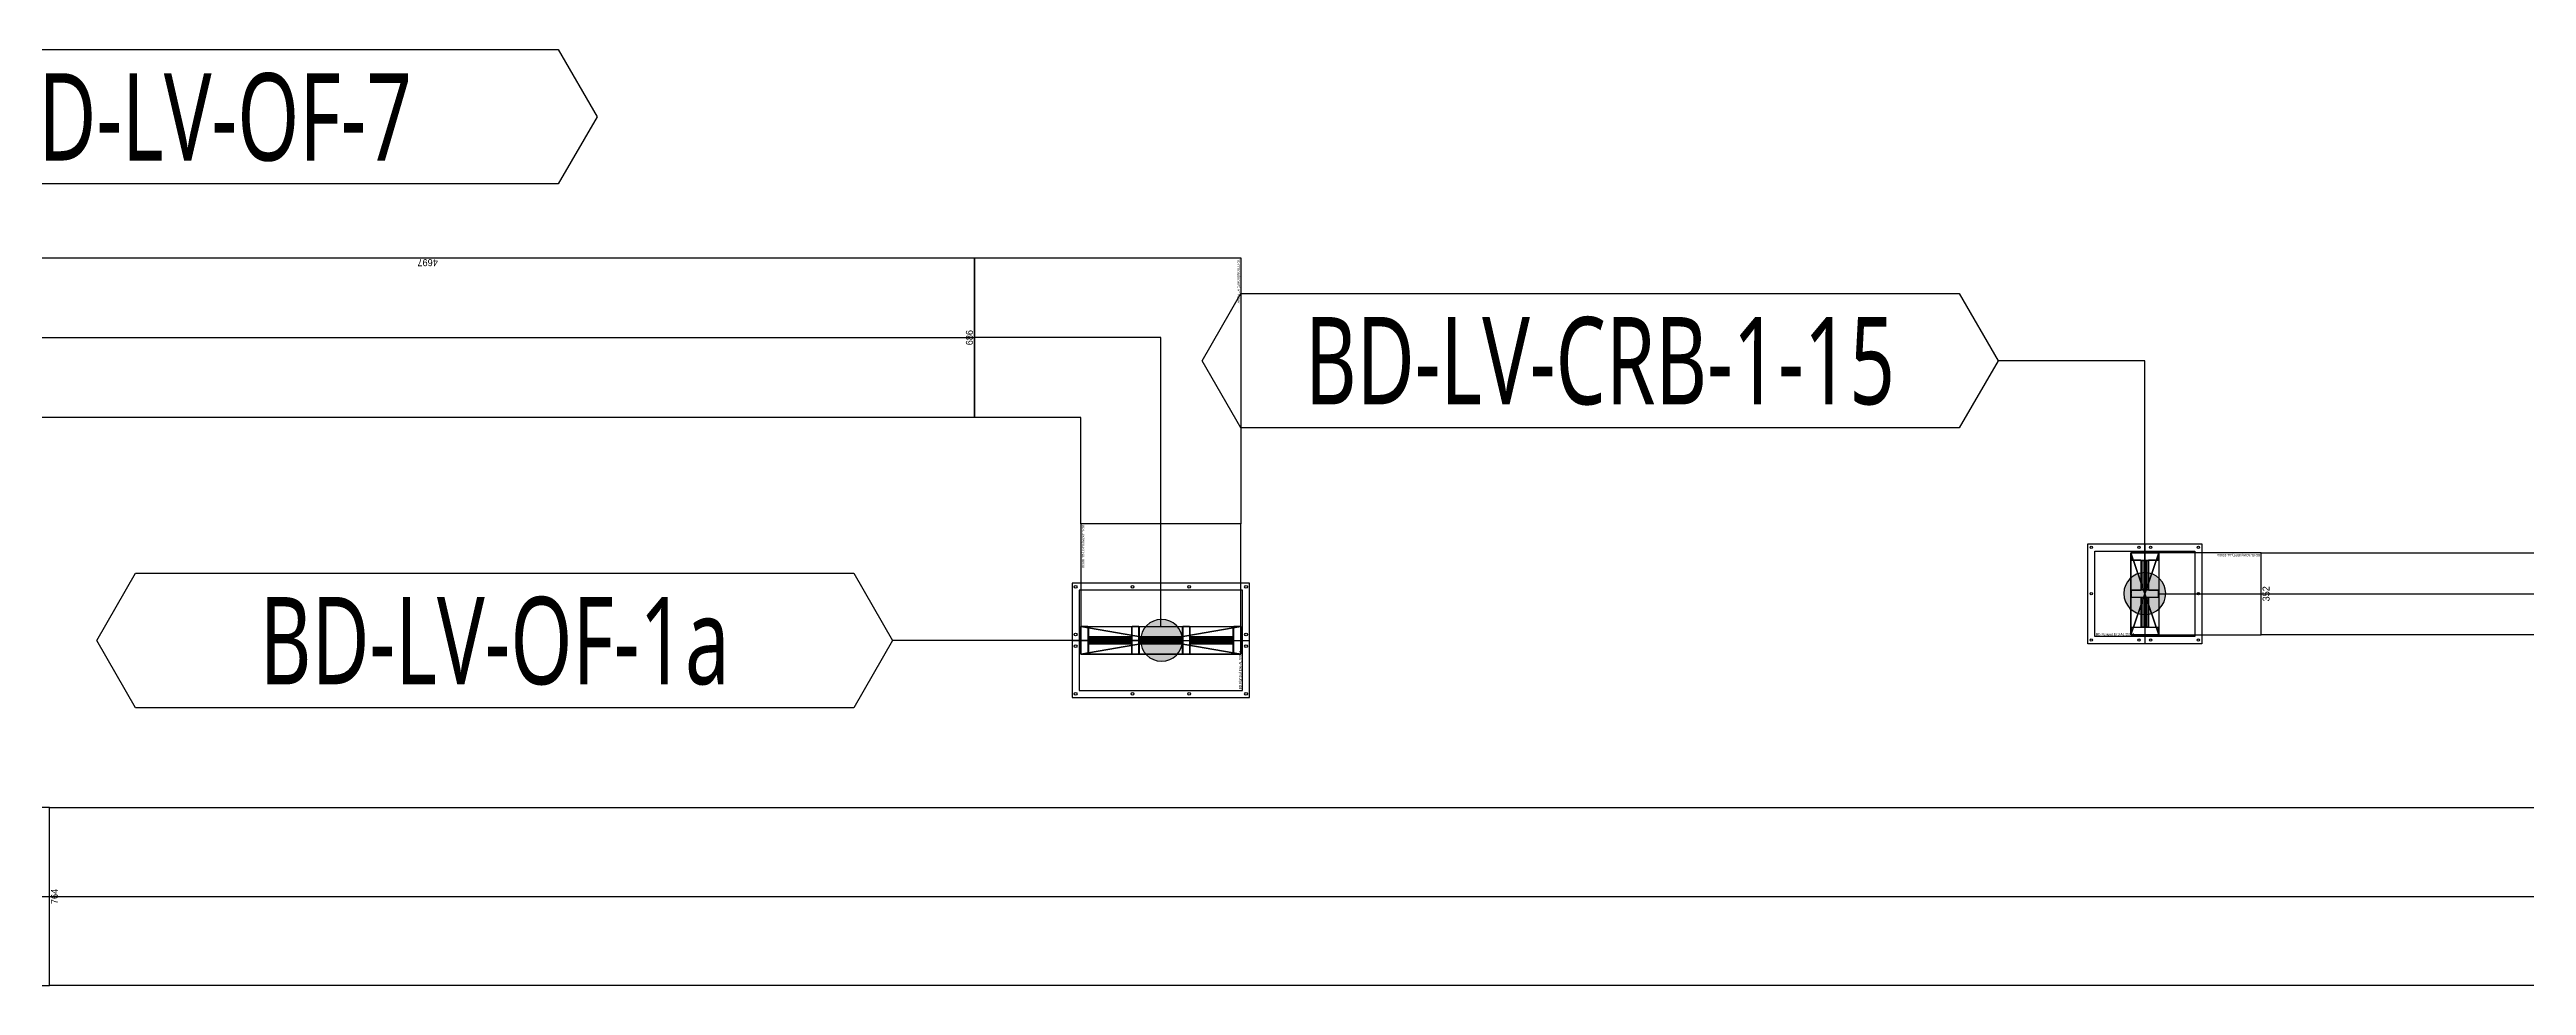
# Model space of a CAD drawing. Header units: millimetres. Extents: x 84228 to 374549, y -351975 to 847575.
# Drawn here: x 291696 to 302334, y -317632 to -313613 of the extents above; entities that cross this region are included whole.
import ezdxf
from ezdxf.enums import TextEntityAlignment as Align

# ---------------------------------------------------------------- set-up
doc = ezdxf.new("R2010")
doc.units = ezdxf.units.MM
doc.header["$LTSCALE"] = 150
doc.layers.get('Defpoints').update_dxf_attribs({"color": 150})
for name, color, linetype in [('-----27 Bus Duct_LV_380-220V', 200, 'Continuous'), ('-----27 Bus Duct_LV_380-220V_UT', 41, 'Continuous'), ('-----99 Cable Schedule', 2, 'Continuous')]:
    doc.layers.add(name, color=color, linetype=linetype)
doc.styles.add('DH', font='malgun.ttf')
doc.styles.add('ELEC', font='Dotum.ttf')
doc.styles.get("Standard").update_dxf_attribs({"font": 'Dotum.ttf'})
doc.dimstyles.new('전기통신참고용-치수', dxfattribs={"dimscale": 15, "dimtxt": 2, "dimasz": 0, "dimexe": 0, "dimexo": 0, "dimgap": 0.4, "dimtad": 4, "dimdec": 0, "dimzin": 0, "dimdsep": 46, "dimtxsty": 'Standard', "dimblk": 'NONE', "dimcen": 0, "dimse1": 1, "dimse2": 1, "dimsd1": 1, "dimsd2": 1, "dimclrd": 8, "dimclre": 8, "dimclrt": 8, "dimadec": 0, "dimazin": 0, "dimtfac": 1, "dimtdec": 0, "dimtix": 1, "dimtmove": 2, "dimatfit": 0, "dimldrblk": 'NONE', "dimfxl": 2, "dimtolj": 1, "dimtzin": 0, "dimarcsym": 0})

# ---------------------------------------------------------------- blocks, each defined once
blk = doc.blocks.new('*U63')
at = {"color": 0}
blk.add_line((0, 214.5), (0, -214.5), dxfattribs=at)
at = {"color": 1}
for p, q in [((60, 176), (-60, -176)), ((-60, 176), (60, -176))]:
    blk.add_line(p, q, dxfattribs=at)
at = {"color": 0}
for points in [[(245, -214.5), (-245, -214.5), (-245, 214.5), (245, 214.5)], [(215, -183.5), (-215, -183.5), (-215, 183.5), (215, 183.5)]]:
    blk.add_lwpolyline(points, close=True, dxfattribs=at)
at = {"color": 1}
blk.add_lwpolyline([(60, -176), (-60, -176), (-60, 176), (60, 176)], close=True, dxfattribs=at)
for points in [[(-60, 14, -0.41421356), (-58, 16), (-17.2, 16, 0.41421356), (-16.2, 17), (-16.2, 143, 0.41421356), (-17.2, 144), (-58, 144, -0.41421356), (-60, 146), (-60, 176, -0.41421356), (-59, 175), (-59, 146, 0.41421356), (-58, 145), (58, 145, 0.41421356), (59, 146), (59, 175, -0.41421356), (60, 176), (60, 146, -0.41421356), (58, 144), (17.2, 144, 0.41421356), (16.2, 143), (16.2, 17, 0.41421356), (17.2, 16), (58, 16, -0.41421356), (60, 14), (60, 2, -0.41421356), (59, 3), (59, 14, 0.41421356), (58, 15), (-58, 15, 0.41421356), (-59, 14), (-59, 3, -0.41421356), (-60, 2), (-60, 2), (-60, 2), (-60, 2)], [(-15.2, 17), (-15.2, 143, -0.41421356), (-14.2, 144), (14.2, 144, -0.41421356), (15.2, 143), (15.2, 17, -0.41421356), (14.2, 16), (-14.2, 16, -0.41421356)], [(-14.2, 18), (-14.2, 142, -0.41421356), (-13.2, 143), (-8.85, 143, -0.41421356), (-7.85, 142), (-7.85, 18, -0.41421356), (-8.85, 17), (-13.2, 17, -0.41421356)], [(-6.85, 18), (-6.85, 142, -0.41421356), (-5.85, 143), (-1.5, 143, -0.41421356), (-0.5, 142), (-0.5, 18, -0.41421356), (-1.5, 17), (-5.85, 17, -0.41421356)], [(0.5, 18), (0.5, 142, -0.41421356), (1.5, 143), (5.85, 143, -0.41421356), (6.85, 142), (6.85, 18, -0.41421356), (5.85, 17), (1.5, 17, -0.41421356)], [(7.85, 18), (7.85, 142, -0.41421356), (8.85, 143), (13.2, 143, -0.41421356), (14.2, 142), (14.2, 18, -0.41421356), (13.2, 17), (8.85, 17, -0.41421356)], [(-60, -146, -0.41421356), (-58, -144), (-17.2, -144, 0.41421356), (-16.2, -143), (-16.2, -17, 0.41421356), (-17.2, -16), (-58, -16, -0.41421356), (-60, -14), (-60, 0, -0.41421356), (-59, -1), (-59, -14, 0.41421356), (-58, -15), (58, -15, 0.41421356), (59, -14), (59, -1, -0.41421356), (60, 0), (60, -14, -0.41421356), (58, -16), (17.2, -16, 0.41421356), (16.2, -17), (16.2, -143, 0.41421356), (17.2, -144), (58, -144, -0.41421356), (60, -146), (60, -176, -0.41421356), (59, -175), (59, -146, 0.41421356), (58, -145), (-58, -145, 0.41421356), (-59, -146), (-59, -175, -0.41421356), (-60, -176), (-60, -176), (-60, -176), (-60, -176)], [(-15.2, -143), (-15.2, -17, -0.41421356), (-14.2, -16), (14.2, -16, -0.41421356), (15.2, -17), (15.2, -143, -0.41421356), (14.2, -144), (-14.2, -144, -0.41421356)], [(-14.2, -142), (-14.2, -18, -0.41421356), (-13.2, -17), (-8.85, -17, -0.41421356), (-7.85, -18), (-7.85, -142, -0.41421356), (-8.85, -143), (-13.2, -143, -0.41421356)], [(-6.85, -142), (-6.85, -18, -0.41421356), (-5.85, -17), (-1.5, -17, -0.41421356), (-0.5, -18), (-0.5, -142, -0.41421356), (-1.5, -143), (-5.85, -143, -0.41421356)], [(0.5, -142), (0.5, -18, -0.41421356), (1.5, -17), (5.85, -17, -0.41421356), (6.85, -18), (6.85, -142, -0.41421356), (5.85, -143), (1.5, -143, -0.41421356)], [(7.85, -142), (7.85, -18, -0.41421356), (8.85, -17), (13.2, -17, -0.41421356), (14.2, -18), (14.2, -142, -0.41421356), (13.2, -143), (8.85, -143, -0.41421356)]]:
    blk.add_lwpolyline(points, format="xyb", close=True, dxfattribs=at)
at = {"color": 0}
for centre in [(-230, 199), (-25, 199), (25, 199), (230, 199), (-230, 0), (230, 0), (-230, -199), (-25, -199), (25, -199), (230, -199)]:
    blk.add_circle(centre, 5, dxfattribs=at)
at = {"color": 0, "style": 'ELEC'}
blk.add_text('BD Flanged End-AL 2500A', height=10, dxfattribs=at).set_placement((-210, -173.5), align=Align.MIDDLE_LEFT)
blk = doc.blocks.new('*U64')
at = {"color": 1}
for p, q in [((340, 176), (220, -176)), ((220, 176), (340, -176))]:
    blk.add_line(p, q, dxfattribs=at)
at = {"color": 0}
blk.add_lwpolyline([(-220, -176), (220, -176), (220, 176), (-220, 176)], close=True, dxfattribs=at)
blk.add_lwpolyline([(220, -176), (340, -176), (340, 176), (220, 176)], dxfattribs=at)
at = {"color": 1}
for points in [[(220, 14, -0.41421356), (222, 16), (262.8, 16, 0.41421356), (263.8, 17), (263.8, 143, 0.41421356), (262.8, 144), (222, 144, -0.41421356), (220, 146), (220, 176, -0.41421356), (221, 175), (221, 146, 0.41421356), (222, 145), (338, 145, 0.41421356), (339, 146), (339, 175, -0.41421356), (340, 176), (340, 146, -0.41421356), (338, 144), (297.2, 144, 0.41421356), (296.2, 143), (296.2, 17, 0.41421356), (297.2, 16), (338, 16, -0.41421356), (340, 14), (340, 2, -0.41421356), (339, 3), (339, 14, 0.41421356), (338, 15), (222, 15, 0.41421356), (221, 14), (221, 3, -0.41421356), (220, 2), (220, 2), (220, 2), (220, 2)], [(264.8, 17), (264.8, 143, -0.41421356), (265.8, 144), (294.2, 144, -0.41421356), (295.2, 143), (295.2, 17, -0.41421356), (294.2, 16), (265.8, 16, -0.41421356)], [(265.8, 18), (265.8, 142, -0.41421356), (266.8, 143), (271.15, 143, -0.41421356), (272.15, 142), (272.15, 18, -0.41421356), (271.15, 17), (266.8, 17, -0.41421356)], [(273.15, 18), (273.15, 142, -0.41421356), (274.15, 143), (278.5, 143, -0.41421356), (279.5, 142), (279.5, 18, -0.41421356), (278.5, 17), (274.15, 17, -0.41421356)], [(280.5, 18), (280.5, 142, -0.41421356), (281.5, 143), (285.85, 143, -0.41421356), (286.85, 142), (286.85, 18, -0.41421356), (285.85, 17), (281.5, 17, -0.41421356)], [(287.85, 18), (287.85, 142, -0.41421356), (288.85, 143), (293.2, 143, -0.41421356), (294.2, 142), (294.2, 18, -0.41421356), (293.2, 17), (288.85, 17, -0.41421356)], [(220, -146, -0.41421356), (222, -144), (262.8, -144, 0.41421356), (263.8, -143), (263.8, -17, 0.41421356), (262.8, -16), (222, -16, -0.41421356), (220, -14), (220, 0, -0.41421356), (221, -1), (221, -14, 0.41421356), (222, -15), (338, -15, 0.41421356), (339, -14), (339, -1, -0.41421356), (340, 0), (340, -14, -0.41421356), (338, -16), (297.2, -16, 0.41421356), (296.2, -17), (296.2, -143, 0.41421356), (297.2, -144), (338, -144, -0.41421356), (340, -146), (340, -176, -0.41421356), (339, -175), (339, -146, 0.41421356), (338, -145), (222, -145, 0.41421356), (221, -146), (221, -175, -0.41421356), (220, -176), (220, -176), (220, -176), (220, -176)], [(264.8, -143), (264.8, -17, -0.41421356), (265.8, -16), (294.2, -16, -0.41421356), (295.2, -17), (295.2, -143, -0.41421356), (294.2, -144), (265.8, -144, -0.41421356)], [(265.8, -142), (265.8, -18, -0.41421356), (266.8, -17), (271.15, -17, -0.41421356), (272.15, -18), (272.15, -142, -0.41421356), (271.15, -143), (266.8, -143, -0.41421356)], [(273.15, -142), (273.15, -18, -0.41421356), (274.15, -17), (278.5, -17, -0.41421356), (279.5, -18), (279.5, -142, -0.41421356), (278.5, -143), (274.15, -143, -0.41421356)], [(280.5, -142), (280.5, -18, -0.41421356), (281.5, -17), (285.85, -17, -0.41421356), (286.85, -18), (286.85, -142, -0.41421356), (285.85, -143), (281.5, -143, -0.41421356)], [(287.85, -142), (287.85, -18, -0.41421356), (288.85, -17), (293.2, -17, -0.41421356), (294.2, -18), (294.2, -142, -0.41421356), (293.2, -143), (288.85, -143, -0.41421356)]]:
    blk.add_lwpolyline(points, format="xyb", close=True, dxfattribs=at)
blk.add_lwpolyline([(220, 0), (-220, 0)], dxfattribs=at)
at = {"color": 0, "style": 'ELEC'}
blk.add_text('BD ELBOW(VERT)-AL 2500A', height=10, dxfattribs=at).set_placement((-215, -166), align=Align.MIDDLE_LEFT)
blk = doc.blocks.new('*D518')
at = {"layer": 'Defpoints', "color": 0, "transparency": 16777216}
for p in [(0, 6561), (352, 6561), (352, 6561)]:
    blk.add_point(p, dxfattribs=at)
at = {"color": 0, "transparency": 16777216, "insert": (176, 6540), "char_height": 30, "attachment_point": 5}
blk.add_mtext('\\A1;{\\C0;352}', dxfattribs=at)
blk = doc.blocks.new('_None')
blk = doc.blocks.new('*D519')
at = {"layer": 'Defpoints', "color": 0, "transparency": 16777216}
for p in [(352, 6561), (352, 6561), (352, -2780)]:
    blk.add_point(p, dxfattribs=at)
at = {"color": 0, "transparency": 16777216, "insert": (331, 1890), "char_height": 30, "attachment_point": 5, "rotation": 90}
blk.add_mtext('\\A1;{\\C0;9340}', dxfattribs=at)
blk = doc.blocks.new('*D520')
at = {"layer": 'Defpoints', "color": 0, "transparency": 16777216}
for p in [(0, -2780), (352, -2780), (352, -2780)]:
    blk.add_point(p, dxfattribs=at)
at = {"color": 0, "transparency": 16777216, "insert": (176, -2759), "char_height": 30, "attachment_point": 5}
blk.add_mtext('\\A1;{\\C0;352}', dxfattribs=at)
blk = doc.blocks.new('A$C9a0ab699')
h = blk.add_hatch(color=0)
edge = h.paths.add_edge_path()
edge.add_arc((0, 0), 64, 720, 1080, ccw=False)
at = {"color": 0}
blk.add_circle((0, 0), 64, dxfattribs=at)
blk = doc.blocks.new('*U79')
at = {"color": 1}
for p, q in [((60, 343), (-60, -343)), ((-60, 343), (60, -343))]:
    blk.add_line(p, q, dxfattribs=at)
at = {"color": 0}
blk.add_line((0, 381.5), (0, -381.5), dxfattribs=at)
for points in [[(-245, -381.5), (245, -381.5), (245, 381.5), (-245, 381.5)], [(-215, -350.5), (215, -350.5), (215, 350.5), (-215, 350.5)]]:
    blk.add_lwpolyline(points, close=True, dxfattribs=at)
at = {"color": 1}
blk.add_lwpolyline([(60, -343), (-60, -343), (-60, 343), (60, 343)], close=True, dxfattribs=at)
for points in [[(-60, 123, -0.41421356), (-58, 125), (-17.2, 125, 0.41421356), (-16.2, 126), (-16.2, 310, 0.41421356), (-17.2, 311), (-58, 311, -0.41421356), (-60, 313), (-60, 343, -0.41421356), (-59, 342), (-59, 313, 0.41421356), (-58, 312), (58, 312, 0.41421356), (59, 313), (59, 342, -0.41421356), (60, 343), (60, 313, -0.41421356), (58, 311), (17.2, 311, 0.41421356), (16.2, 310), (16.2, 126, 0.41421356), (17.2, 125), (58, 125, -0.41421356), (60, 123), (60, 111, -0.41421356), (59, 112), (59, 123, 0.41421356), (58, 124), (-58, 124, 0.41421356), (-59, 123), (-59, 112, -0.41421356), (-60, 111), (-60, 111), (-60, 111), (-60, 111)], [(-15.2, 126), (-15.2, 310, -0.41421356), (-14.2, 311), (14.2, 311, -0.41421356), (15.2, 310), (15.2, 126, -0.41421356), (14.2, 125), (-14.2, 125, -0.41421356)], [(-14.2, 127), (-14.2, 309, -0.41421356), (-13.2, 310), (-8.85, 310, -0.41421356), (-7.85, 309), (-7.85, 127, -0.41421356), (-8.85, 126), (-13.2, 126, -0.41421356)], [(-6.85, 127), (-6.85, 309, -0.41421356), (-5.85, 310), (-1.5, 310, -0.41421356), (-0.5, 309), (-0.5, 127, -0.41421356), (-1.5, 126), (-5.85, 126, -0.41421356)], [(0.5, 127), (0.5, 309, -0.41421356), (1.5, 310), (5.85, 310, -0.41421356), (6.85, 309), (6.85, 127, -0.41421356), (5.85, 126), (1.5, 126, -0.41421356)], [(7.85, 127), (7.85, 309, -0.41421356), (8.85, 310), (13.2, 310, -0.41421356), (14.2, 309), (14.2, 127, -0.41421356), (13.2, 126), (8.85, 126, -0.41421356)], [(-60, -95, -0.41421356), (-58, -93), (-17.2, -93, 0.41421356), (-16.2, -92), (-16.2, 92, 0.41421356), (-17.2, 93), (-58, 93, -0.41421356), (-60, 95), (-60, 109, -0.41421356), (-59, 108), (-59, 95, 0.41421356), (-58, 94), (58, 94, 0.41421356), (59, 95), (59, 108, -0.41421356), (60, 109), (60, 95, -0.41421356), (58, 93), (17.2, 93, 0.41421356), (16.2, 92), (16.2, -92, 0.41421356), (17.2, -93), (58, -93, -0.41421356), (60, -95), (60, -108, -0.41421356), (59, -107), (59, -95, 0.41421356), (58, -94), (-58, -94, 0.41421356), (-59, -95), (-59, -107, -0.41421356), (-60, -108), (-60, -108), (-60, -108), (-60, -108)], [(-15.2, -92), (-15.2, 92, -0.41421356), (-14.2, 93), (14.2, 93, -0.41421356), (15.2, 92), (15.2, -92, -0.41421356), (14.2, -93), (-14.2, -93, -0.41421356)], [(-14.2, -91), (-14.2, 91, -0.41421356), (-13.2, 92), (-8.85, 92, -0.41421356), (-7.85, 91), (-7.85, -91, -0.41421356), (-8.85, -92), (-13.2, -92, -0.41421356)], [(-6.85, -91), (-6.85, 91, -0.41421356), (-5.85, 92), (-1.5, 92, -0.41421356), (-0.5, 91), (-0.5, -91, -0.41421356), (-1.5, -92), (-5.85, -92, -0.41421356)], [(0.5, -91), (0.5, 91, -0.41421356), (1.5, 92), (5.85, 92, -0.41421356), (6.85, 91), (6.85, -91, -0.41421356), (5.85, -92), (1.5, -92, -0.41421356)], [(7.85, -91), (7.85, 91, -0.41421356), (8.85, 92), (13.2, 92, -0.41421356), (14.2, 91), (14.2, -91, -0.41421356), (13.2, -92), (8.85, -92, -0.41421356)], [(-60, -313, -0.41421356), (-58, -311), (-17.2, -311, 0.41421356), (-16.2, -310), (-16.2, -126, 0.41421356), (-17.2, -125), (-58, -125, -0.41421356), (-60, -123), (-60, -110, -0.41421356), (-59, -111), (-59, -123, 0.41421356), (-58, -124), (58, -124, 0.41421356), (59, -123), (59, -111, -0.41421356), (60, -110), (60, -123, -0.41421356), (58, -125), (17.2, -125, 0.41421356), (16.2, -126), (16.2, -310, 0.41421356), (17.2, -311), (58, -311, -0.41421356), (60, -313), (60, -343, -0.41421356), (59, -342), (59, -313, 0.41421356), (58, -312), (-58, -312, 0.41421356), (-59, -313), (-59, -342, -0.41421356), (-60, -343), (-60, -343), (-60, -343), (-60, -343)], [(-15.2, -310), (-15.2, -126, -0.41421356), (-14.2, -125), (14.2, -125, -0.41421356), (15.2, -126), (15.2, -310, -0.41421356), (14.2, -311), (-14.2, -311, -0.41421356)], [(-14.2, -309), (-14.2, -127, -0.41421356), (-13.2, -126), (-8.85, -126, -0.41421356), (-7.85, -127), (-7.85, -309, -0.41421356), (-8.85, -310), (-13.2, -310, -0.41421356)], [(-6.85, -309), (-6.85, -127, -0.41421356), (-5.85, -126), (-1.5, -126, -0.41421356), (-0.5, -127), (-0.5, -309, -0.41421356), (-1.5, -310), (-5.85, -310, -0.41421356)], [(0.5, -309), (0.5, -127, -0.41421356), (1.5, -126), (5.85, -126, -0.41421356), (6.85, -127), (6.85, -309, -0.41421356), (5.85, -310), (1.5, -310, -0.41421356)], [(7.85, -309), (7.85, -127, -0.41421356), (8.85, -126), (13.2, -126, -0.41421356), (14.2, -127), (14.2, -309, -0.41421356), (13.2, -310), (8.85, -310, -0.41421356)]]:
    blk.add_lwpolyline(points, format="xyb", close=True, dxfattribs=at)
at = {"color": 0}
for centre in [(-230, 366), (-25, 366), (25, 366), (230, 366), (-230, 122), (230, 122), (-230, -122), (230, -122), (-230, -366), (-25, -366), (25, -366), (230, -366)]:
    blk.add_circle(centre, 6, dxfattribs=at)
at = {"color": 0, "style": 'ELEC'}
blk.add_text('BD Flanged End-AL 5000A', height=10, dxfattribs=at).set_placement((-210, -340.5), align=Align.MIDDLE_LEFT)
blk = doc.blocks.new('*U69')
at = {"color": 1}
for p, q in [((340, 343), (220, -343)), ((220, 343), (340, -343))]:
    blk.add_line(p, q, dxfattribs=at)
at = {"color": 0}
blk.add_lwpolyline([(-220, -343), (220, -343), (220, 343), (-220, 343)], close=True, dxfattribs=at)
blk.add_lwpolyline([(220, -343), (340, -343), (340, 343), (220, 343)], dxfattribs=at)
at = {"color": 1}
for points in [[(220, 123, -0.41421356), (222, 125), (262.8, 125, 0.41421356), (263.8, 126), (263.8, 310, 0.41421356), (262.8, 311), (222, 311, -0.41421356), (220, 313), (220, 343, -0.41421356), (221, 342), (221, 313, 0.41421356), (222, 312), (338, 312, 0.41421356), (339, 313), (339, 342, -0.41421356), (340, 343), (340, 313, -0.41421356), (338, 311), (297.2, 311, 0.41421356), (296.2, 310), (296.2, 126, 0.41421356), (297.2, 125), (338, 125, -0.41421356), (340, 123), (340, 111, -0.41421356), (339, 112), (339, 123, 0.41421356), (338, 124), (222, 124, 0.41421356), (221, 123), (221, 112, -0.41421356), (220, 111), (220, 111), (220, 111), (220, 111)], [(264.8, 126), (264.8, 310, -0.41421356), (265.8, 311), (294.2, 311, -0.41421356), (295.2, 310), (295.2, 126, -0.41421356), (294.2, 125), (265.8, 125, -0.41421356)], [(265.8, 127), (265.8, 309, -0.41421356), (266.8, 310), (271.15, 310, -0.41421356), (272.15, 309), (272.15, 127, -0.41421356), (271.15, 126), (266.8, 126, -0.41421356)], [(273.15, 127), (273.15, 309, -0.41421356), (274.15, 310), (278.5, 310, -0.41421356), (279.5, 309), (279.5, 127, -0.41421356), (278.5, 126), (274.15, 126, -0.41421356)], [(280.5, 127), (280.5, 309, -0.41421356), (281.5, 310), (285.85, 310, -0.41421356), (286.85, 309), (286.85, 127, -0.41421356), (285.85, 126), (281.5, 126, -0.41421356)], [(287.85, 127), (287.85, 309, -0.41421356), (288.85, 310), (293.2, 310, -0.41421356), (294.2, 309), (294.2, 127, -0.41421356), (293.2, 126), (288.85, 126, -0.41421356)], [(220, -95, -0.41421356), (222, -93), (262.8, -93, 0.41421356), (263.8, -92), (263.8, 92, 0.41421356), (262.8, 93), (222, 93, -0.41421356), (220, 95), (220, 109, -0.41421356), (221, 108), (221, 95, 0.41421356), (222, 94), (338, 94, 0.41421356), (339, 95), (339, 108, -0.41421356), (340, 109), (340, 95, -0.41421356), (338, 93), (297.2, 93, 0.41421356), (296.2, 92), (296.2, -92, 0.41421356), (297.2, -93), (338, -93, -0.41421356), (340, -95), (340, -108, -0.41421356), (339, -107), (339, -95, 0.41421356), (338, -94), (222, -94, 0.41421356), (221, -95), (221, -107, -0.41421356), (220, -108), (220, -108), (220, -108), (220, -108)], [(264.8, -92), (264.8, 92, -0.41421356), (265.8, 93), (294.2, 93, -0.41421356), (295.2, 92), (295.2, -92, -0.41421356), (294.2, -93), (265.8, -93, -0.41421356)], [(265.8, -91), (265.8, 91, -0.41421356), (266.8, 92), (271.15, 92, -0.41421356), (272.15, 91), (272.15, -91, -0.41421356), (271.15, -92), (266.8, -92, -0.41421356)], [(273.15, -91), (273.15, 91, -0.41421356), (274.15, 92), (278.5, 92, -0.41421356), (279.5, 91), (279.5, -91, -0.41421356), (278.5, -92), (274.15, -92, -0.41421356)], [(280.5, -91), (280.5, 91, -0.41421356), (281.5, 92), (285.85, 92, -0.41421356), (286.85, 91), (286.85, -91, -0.41421356), (285.85, -92), (281.5, -92, -0.41421356)], [(287.85, -91), (287.85, 91, -0.41421356), (288.85, 92), (293.2, 92, -0.41421356), (294.2, 91), (294.2, -91, -0.41421356), (293.2, -92), (288.85, -92, -0.41421356)], [(220, -313, -0.41421356), (222, -311), (262.8, -311, 0.41421356), (263.8, -310), (263.8, -126, 0.41421356), (262.8, -125), (222, -125, -0.41421356), (220, -123), (220, -110, -0.41421356), (221, -111), (221, -123, 0.41421356), (222, -124), (338, -124, 0.41421356), (339, -123), (339, -111, -0.41421356), (340, -110), (340, -123, -0.41421356), (338, -125), (297.2, -125, 0.41421356), (296.2, -126), (296.2, -310, 0.41421356), (297.2, -311), (338, -311, -0.41421356), (340, -313), (340, -343, -0.41421356), (339, -342), (339, -313, 0.41421356), (338, -312), (222, -312, 0.41421356), (221, -313), (221, -342, -0.41421356), (220, -343), (220, -343), (220, -343), (220, -343)], [(264.8, -310), (264.8, -126, -0.41421356), (265.8, -125), (294.2, -125, -0.41421356), (295.2, -126), (295.2, -310, -0.41421356), (294.2, -311), (265.8, -311, -0.41421356)], [(265.8, -309), (265.8, -127, -0.41421356), (266.8, -126), (271.15, -126, -0.41421356), (272.15, -127), (272.15, -309, -0.41421356), (271.15, -310), (266.8, -310, -0.41421356)], [(273.15, -309), (273.15, -127, -0.41421356), (274.15, -126), (278.5, -126, -0.41421356), (279.5, -127), (279.5, -309, -0.41421356), (278.5, -310), (274.15, -310, -0.41421356)], [(280.5, -309), (280.5, -127, -0.41421356), (281.5, -126), (285.85, -126, -0.41421356), (286.85, -127), (286.85, -309, -0.41421356), (285.85, -310), (281.5, -310, -0.41421356)], [(287.85, -309), (287.85, -127, -0.41421356), (288.85, -126), (293.2, -126, -0.41421356), (294.2, -127), (294.2, -309, -0.41421356), (293.2, -310), (288.85, -310, -0.41421356)]]:
    blk.add_lwpolyline(points, format="xyb", close=True, dxfattribs=at)
blk.add_lwpolyline([(220, 0), (-220, 0)], dxfattribs=at)
at = {"color": 0, "style": 'ELEC'}
blk.add_text('BD ELBOW(VERT)-AL 5000A', height=10, dxfattribs=at).set_placement((-215, -333), align=Align.MIDDLE_LEFT)
blk = doc.blocks.new('*U74')
at = {"color": 0}
blk.add_lwpolyline([(-343, -343), (800, -343), (800, 343), (343, 343), (343, 800), (-343, 800)], close=True, dxfattribs=at)
at = {"color": 1}
blk.add_lwpolyline([(800, 0), (0, 0), (0, 800)], dxfattribs=at)
at = {"color": 0, "style": 'ELEC'}
blk.add_text('BD ELBOW(HORIZ)-AL 5000A', height=10, dxfattribs=at).set_placement((-338, -333), align=Align.MIDDLE_LEFT)
blk = doc.blocks.new('*D526')
at = {"layer": 'Defpoints', "color": 0, "transparency": 16777216}
for p in [(0, 2274), (686, 2274), (686, 2274)]:
    blk.add_point(p, dxfattribs=at)
at = {"color": 0, "transparency": 16777216, "insert": (343, 2253), "char_height": 30, "attachment_point": 5}
blk.add_mtext('\\A1;{\\C0;686}', dxfattribs=at)
blk = doc.blocks.new('*D527')
at = {"layer": 'Defpoints', "color": 0, "transparency": 16777216}
for p in [(686, 2274), (686, 2274), (686, -2422)]:
    blk.add_point(p, dxfattribs=at)
at = {"color": 0, "transparency": 16777216, "insert": (665, -74), "char_height": 30, "attachment_point": 5, "rotation": 90}
blk.add_mtext('\\A1;{\\C0;4697}', dxfattribs=at)
blk = doc.blocks.new('*D528')
at = {"layer": 'Defpoints', "color": 0, "transparency": 16777216}
for p in [(0, -2422), (686, -2422), (686, -2422)]:
    blk.add_point(p, dxfattribs=at)
at = {"color": 0, "transparency": 16777216, "insert": (343, -2401), "char_height": 30, "attachment_point": 5}
blk.add_mtext('\\A1;{\\C0;686}', dxfattribs=at)
blk = doc.blocks.new('*D630')
at = {"layer": 'Defpoints', "color": 0, "transparency": 16777216}
for p in [(0, 26299), (764, 26299), (764, 26299)]:
    blk.add_point(p, dxfattribs=at)
at = {"color": 0, "transparency": 16777216, "insert": (382, 26278), "char_height": 30, "attachment_point": 5}
blk.add_mtext('\\A1;{\\C0;764}', dxfattribs=at)
blk = doc.blocks.new('*D631')
at = {"layer": 'Defpoints', "color": 0, "transparency": 16777216}
for p in [(764, 26299), (764, 26299), (764, 2845)]:
    blk.add_point(p, dxfattribs=at)
at = {"color": 0, "transparency": 16777216, "insert": (743, 14572), "char_height": 30, "attachment_point": 5, "rotation": 90}
blk.add_mtext('\\A1;{\\C0;23454}', dxfattribs=at)
blk = doc.blocks.new('*U114')
at = {"color": 1}
for p, q in [((390, 382), (270, -382)), ((270, 382), (390, -382)), ((-270, 0), (270, 0)), ((390, 0), (930, 0))]:
    blk.add_line(p, q, dxfattribs=at)
at = {"color": 0}
for points in [[(-270, -382), (270, -382), (270, 382), (-270, 382)], [(390, -382), (930, -382), (930, 382), (390, 382)]]:
    blk.add_lwpolyline(points, close=True, dxfattribs=at)
for points in [[(390, 382), (270, 382)], [(270, -382), (390, -382)]]:
    blk.add_lwpolyline(points, dxfattribs=at)
at = {"color": 1}
for points in [[(270, 136, -0.41421356), (272, 138), (312.8, 138, 0.41421356), (313.8, 139), (313.8, 349, 0.41421356), (312.8, 350), (272, 350, -0.41421356), (270, 352), (270, 382, -0.41421356), (271, 381), (271, 352, 0.41421356), (272, 351), (388, 351, 0.41421356), (389, 352), (389, 381, -0.41421356), (390, 382), (390, 352, -0.41421356), (388, 350), (347.2, 350, 0.41421356), (346.2, 349), (346.2, 139, 0.41421356), (347.2, 138), (388, 138, -0.41421356), (390, 136), (390, 124, -0.41421356), (389, 125), (389, 136, 0.41421356), (388, 137), (272, 137, 0.41421356), (271, 136), (271, 125, -0.41421356), (270, 124), (270, 124), (270, 124), (270, 124)], [(314.8, 139), (314.8, 349, -0.41421356), (315.8, 350), (344.2, 350, -0.41421356), (345.2, 349), (345.2, 139, -0.41421356), (344.2, 138), (315.8, 138, -0.41421356)], [(315.8, 140), (315.8, 348, -0.41421356), (316.8, 349), (321.15, 349, -0.41421356), (322.15, 348), (322.15, 140, -0.41421356), (321.15, 139), (316.8, 139, -0.41421356)], [(323.15, 140), (323.15, 348, -0.41421356), (324.15, 349), (328.5, 349, -0.41421356), (329.5, 348), (329.5, 140, -0.41421356), (328.5, 139), (324.15, 139, -0.41421356)], [(330.5, 140), (330.5, 348, -0.41421356), (331.5, 349), (335.85, 349, -0.41421356), (336.85, 348), (336.85, 140, -0.41421356), (335.85, 139), (331.5, 139, -0.41421356)], [(337.85, 140), (337.85, 348, -0.41421356), (338.85, 349), (343.2, 349, -0.41421356), (344.2, 348), (344.2, 140, -0.41421356), (343.2, 139), (338.85, 139, -0.41421356)], [(270, -108, -0.41421356), (272, -106), (312.8, -106, 0.41421356), (313.8, -105), (313.8, 105, 0.41421356), (312.8, 106), (272, 106, -0.41421356), (270, 108), (270, 122, -0.41421356), (271, 121), (271, 108, 0.41421356), (272, 107), (388, 107, 0.41421356), (389, 108), (389, 121, -0.41421356), (390, 122), (390, 108, -0.41421356), (388, 106), (347.2, 106, 0.41421356), (346.2, 105), (346.2, -105, 0.41421356), (347.2, -106), (388, -106, -0.41421356), (390, -108), (390, -121, -0.41421356), (389, -120), (389, -108, 0.41421356), (388, -107), (272, -107, 0.41421356), (271, -108), (271, -120, -0.41421356), (270, -121), (270, -121), (270, -121), (270, -121)], [(314.8, -105), (314.8, 105, -0.41421356), (315.8, 106), (344.2, 106, -0.41421356), (345.2, 105), (345.2, -105, -0.41421356), (344.2, -106), (315.8, -106, -0.41421356)], [(315.8, -104), (315.8, 104, -0.41421356), (316.8, 105), (321.15, 105, -0.41421356), (322.15, 104), (322.15, -104, -0.41421356), (321.15, -105), (316.8, -105, -0.41421356)], [(323.15, -104), (323.15, 104, -0.41421356), (324.15, 105), (328.5, 105, -0.41421356), (329.5, 104), (329.5, -104, -0.41421356), (328.5, -105), (324.15, -105, -0.41421356)], [(330.5, -104), (330.5, 104, -0.41421356), (331.5, 105), (335.85, 105, -0.41421356), (336.85, 104), (336.85, -104, -0.41421356), (335.85, -105), (331.5, -105, -0.41421356)], [(337.85, -104), (337.85, 104, -0.41421356), (338.85, 105), (343.2, 105, -0.41421356), (344.2, 104), (344.2, -104, -0.41421356), (343.2, -105), (338.85, -105, -0.41421356)], [(270, -352, -0.41421356), (272, -350), (312.8, -350, 0.41421356), (313.8, -349), (313.8, -139, 0.41421356), (312.8, -138), (272, -138, -0.41421356), (270, -136), (270, -123, -0.41421356), (271, -124), (271, -136, 0.41421356), (272, -137), (388, -137, 0.41421356), (389, -136), (389, -124, -0.41421356), (390, -123), (390, -136, -0.41421356), (388, -138), (347.2, -138, 0.41421356), (346.2, -139), (346.2, -349, 0.41421356), (347.2, -350), (388, -350, -0.41421356), (390, -352), (390, -382, -0.41421356), (389, -381), (389, -352, 0.41421356), (388, -351), (272, -351, 0.41421356), (271, -352), (271, -381, -0.41421356), (270, -382), (270, -382), (270, -382), (270, -382)], [(314.8, -349), (314.8, -139, -0.41421356), (315.8, -138), (344.2, -138, -0.41421356), (345.2, -139), (345.2, -349, -0.41421356), (344.2, -350), (315.8, -350, -0.41421356)], [(315.8, -348), (315.8, -140, -0.41421356), (316.8, -139), (321.15, -139, -0.41421356), (322.15, -140), (322.15, -348, -0.41421356), (321.15, -349), (316.8, -349, -0.41421356)], [(323.15, -348), (323.15, -140, -0.41421356), (324.15, -139), (328.5, -139, -0.41421356), (329.5, -140), (329.5, -348, -0.41421356), (328.5, -349), (324.15, -349, -0.41421356)], [(330.5, -348), (330.5, -140, -0.41421356), (331.5, -139), (335.85, -139, -0.41421356), (336.85, -140), (336.85, -348, -0.41421356), (335.85, -349), (331.5, -349, -0.41421356)], [(337.85, -348), (337.85, -140, -0.41421356), (338.85, -139), (343.2, -139, -0.41421356), (344.2, -140), (344.2, -348, -0.41421356), (343.2, -349), (338.85, -349, -0.41421356)]]:
    blk.add_lwpolyline(points, format="xyb", close=True, dxfattribs=at)
at = {"color": 0, "style": 'ELEC'}
blk.add_text('BD TEE(VERT)-AL 6300A', height=10, dxfattribs=at).set_placement((-265, -372), align=Align.MIDDLE_LEFT)
blk = doc.blocks.new('*U517')
at = {"color": 1}
blk.add_line((176, 6560.7), (176, -2779.8), dxfattribs=at)
at = {"color": 0}
blk.add_lwpolyline([(352, -2779.8), (0, -2779.8), (0, 6560.7), (352, 6560.7)], close=True, dxfattribs=at)
for base, p1, p2, override, picture, middle in [((352, 6560.7), (0, 6560.7), (352, 6560.7), {"dimtxsty": 'Standard', "dimclrd": 0, "dimclre": 0, "dimclrt": 0}, '*D518', (176, 6539.7)), ((352, -2779.8), (0, -2779.8), (352, -2779.8), {"dimtad": 1, "dimtxsty": 'Standard', "dimclrd": 0, "dimclre": 0, "dimclrt": 0}, '*D520', (176, -2758.8))]:
    dim = blk.add_linear_dim(base=base, p1=p1, p2=p2, text='{\\C0;<>}', dimstyle='전기통신참고용-치수', override=override, dxfattribs=at)
    dim.commit()
    dim.dimension.update_dxf_attribs({"geometry": picture, "text_midpoint": middle})
dim = blk.add_linear_dim(base=(352, 6560.7004777), p1=(352, -2779.7995223), p2=(352, 6560.7004777), angle=90, text='{\\C0;<>}', dimstyle='전기통신참고용-치수', override={"dimtad": 1, "dimtxsty": 'Standard', "dimclrd": 0, "dimclre": 0, "dimclrt": 0}, dxfattribs=at)
dim.commit()
dim.dimension.update_dxf_attribs({"geometry": '*D519', "text_midpoint": (330.9796472, 1890.4504777)})
blk = doc.blocks.new('*U525')
at = {"color": 1}
blk.add_line((343, 2274.2), (343, -2422.3), dxfattribs=at)
at = {"color": 0}
blk.add_lwpolyline([(686, -2422.3), (0, -2422.3), (0, 2274.2), (686, 2274.2)], close=True, dxfattribs=at)
for base, p1, p2, override, picture, middle in [((686, 2274.2), (0, 2274.2), (686, 2274.2), {"dimtxsty": 'Standard', "dimclrd": 0, "dimclre": 0, "dimclrt": 0}, '*D526', (343, 2253.2)), ((686, -2422.3), (0, -2422.3), (686, -2422.3), {"dimtad": 1, "dimtxsty": 'Standard', "dimclrd": 0, "dimclre": 0, "dimclrt": 0}, '*D528', (343, -2401.3))]:
    dim = blk.add_linear_dim(base=base, p1=p1, p2=p2, text='{\\C0;<>}', dimstyle='전기통신참고용-치수', override=override, dxfattribs=at)
    dim.commit()
    dim.dimension.update_dxf_attribs({"geometry": picture, "text_midpoint": middle})
dim = blk.add_linear_dim(base=(686, 2274.2004777), p1=(686, -2422.2995223), p2=(686, 2274.2004777), angle=90, text='{\\C0;<>}', dimstyle='전기통신참고용-치수', override={"dimtad": 1, "dimtxsty": 'Standard', "dimclrd": 0, "dimclre": 0, "dimclrt": 0}, dxfattribs=at)
dim.commit()
dim.dimension.update_dxf_attribs({"geometry": '*D527', "text_midpoint": (664.9796472, -74.0495223)})
blk = doc.blocks.new('*U629')
at = {"color": 1}
blk.add_line((382, 26298.9), (382, 2845), dxfattribs=at)
at = {"color": 0}
blk.add_lwpolyline([(764, 2845), (0, 2845), (0, 26298.9), (764, 26298.9)], close=True, dxfattribs=at)
dim = blk.add_linear_dim(base=(764, 26298.9), p1=(0, 26298.9), p2=(764, 26298.9), text='{\\C0;<>}', dimstyle='전기통신참고용-치수', override={"dimtxsty": 'Standard', "dimclrd": 0, "dimclre": 0, "dimclrt": 0}, dxfattribs=at)
dim.commit()
dim.dimension.update_dxf_attribs({"geometry": '*D630', "text_midpoint": (382, 26277.9)})
dim = blk.add_linear_dim(base=(764, 26298.9), p1=(764, 2845), p2=(764, 26298.9), angle=90, text='{\\C0;<>}', dimstyle='전기통신참고용-치수', override={"dimtad": 1, "dimtxsty": 'Standard', "dimclrd": 0, "dimclre": 0, "dimclrt": 0}, dxfattribs=at)
dim.commit()
dim.dimension.update_dxf_attribs({"geometry": '*D631', "text_midpoint": (743, 14572)})

msp = doc.modelspace()

# ---------------------------------------------------------------- linework, layer by layer
at = {"layer": '-----99 Cable Schedule', "color": 1, "elevation": 0}
for points in [[(293881, -313613), (294048, -313902), (293881, -314190), (290796, -314190), (290630, -313902), (290796, -313613)], [(295151, -315862), (295317, -316151), (295151, -316440), (292065, -316440), (291899, -316151), (292065, -315862)]]:
    msp.add_lwpolyline(points, close=True, dxfattribs=at)
at = {"layer": '-----99 Cable Schedule', "color": 1}
msp.add_lwpolyline([(299898, -314661), (300065, -314949), (299898, -315238), (296813, -315238), (296646, -314949), (296813, -314661)], close=True, dxfattribs=at)
msp.add_lwpolyline([(300695, -315949), (300695, -314949), (300065, -314949)], dxfattribs=at)
at = {"layer": '-----99 Cable Schedule', "color": 1, "elevation": 0}
msp.add_lwpolyline([(296469, -316151), (295317, -316151)], dxfattribs=at)

# ---------------------------------------------------------------- block references
at = {"layer": '-----27 Bus Duct_LV_380-220V'}
for name, p, rotation in [('*U525', (293246, -315193), 89.99999999999997), ('*U69', (296469, -315870), 270), ('*U64', (300975, -315950), 180), ('*U517', (307756, -316126), 89.99999999999997), ('*U79', (296469, -316150), 89.99999999999999)]:
    msp.add_blockref(name, p, dxfattribs=dict(at, rotation=rotation))
at = {"layer": '-----27 Bus Duct_LV_380-220V', "xscale": -1, "rotation": 90}
msp.add_blockref('*U74', (296469, -314850), dxfattribs=at)
at = {"layer": '-----27 Bus Duct_LV_380-220V'}
msp.add_blockref('*U63', (300695, -315950), dxfattribs=at)
at = {"layer": '-----27 Bus Duct_LV_380-220V_UT'}
msp.add_blockref('*U114', (290766, -317250), dxfattribs=at)
at = {"layer": '-----27 Bus Duct_LV_380-220V_UT', "rotation": 90}
msp.add_blockref('*U629', (317995, -317632), dxfattribs=at)
at = {"layer": '-----99 Cable Schedule', "color": 1, "xscale": -1.40625, "yscale": 1.40625, "zscale": 1.40625, "rotation": 270}
for p in [(300695, -315949), (296472, -316150)]:
    msp.add_blockref('A$C9a0ab699', p, dxfattribs=at)

# ---------------------------------------------------------------- texts
at = {"layer": '-----99 Cable Schedule', "color": 2, "style": 'DH', "width": 0.7}
for s, p in [('BD-LV-OF-7', (292339, -313902)), ('BD-LV-CRB-1-15', (298355, -314949)), ('BD-LV-OF-1a', (293608, -316151))]:
    msp.add_text(s, height=375, dxfattribs=at).set_placement(p, align=Align.MIDDLE)

doc.saveas('drawing.dxf')
